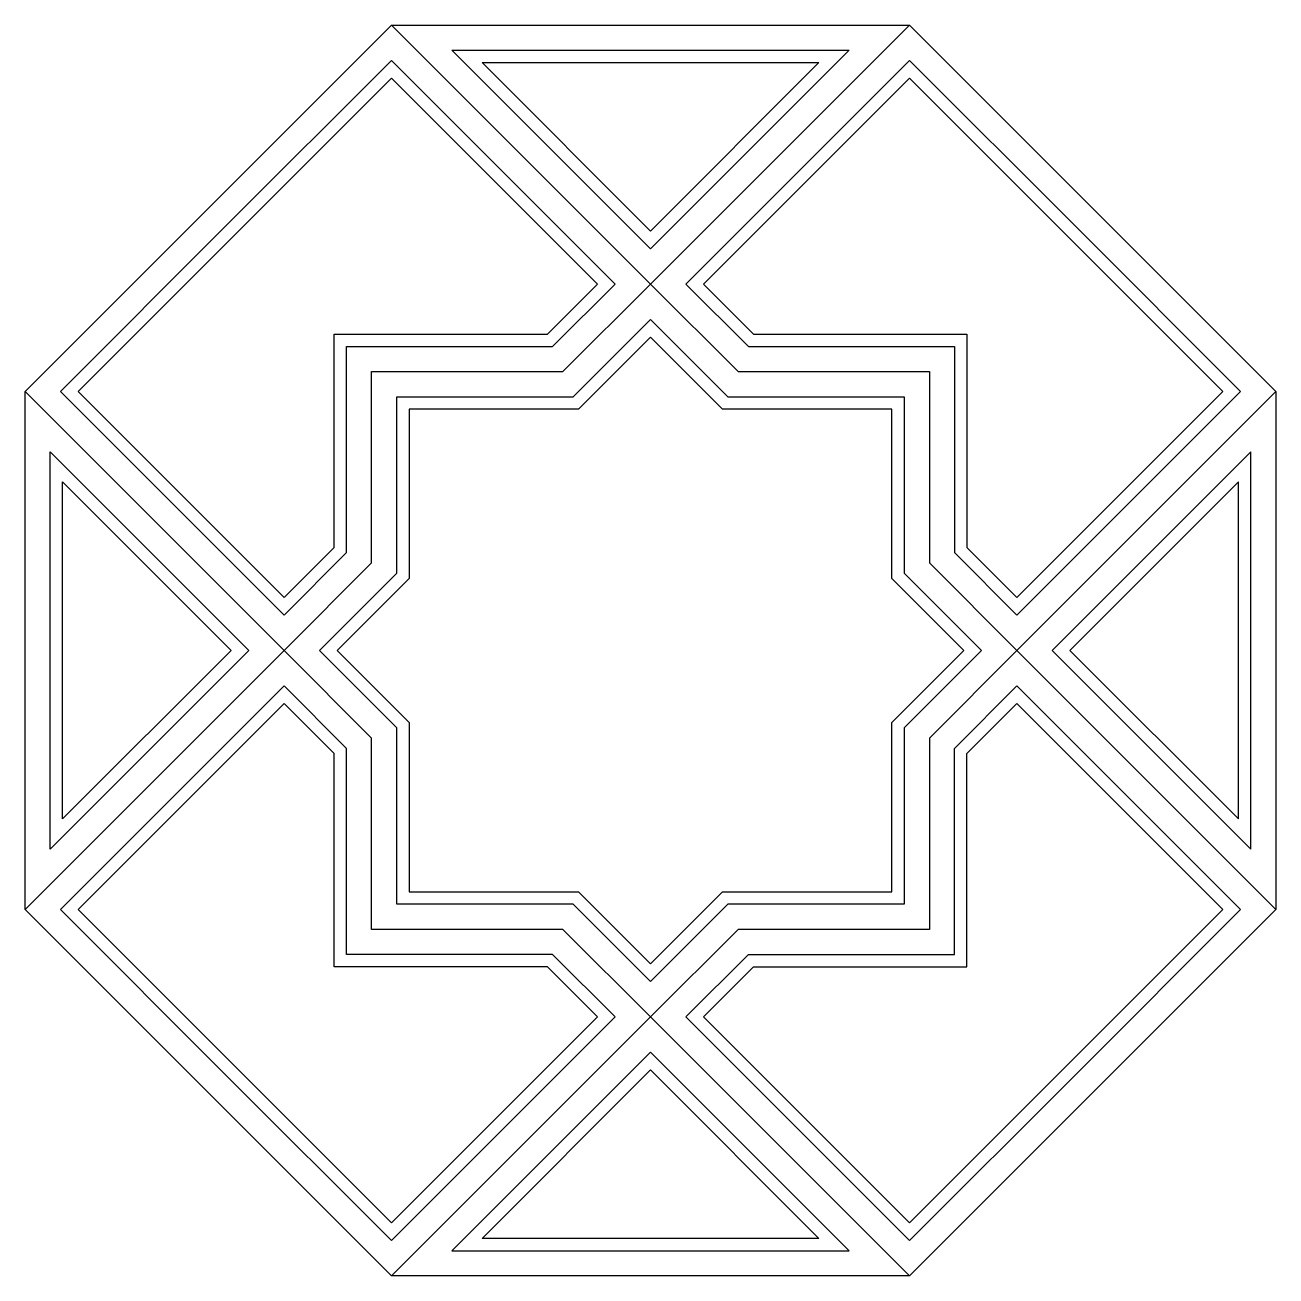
# Model space of a CAD drawing. Extents: x 555 to 3555, y 7032 to 10032.
import ezdxf

# ---------------------------------------------------------------- set-up
doc = ezdxf.new("R2010")
doc.units = 0
doc.header["$MEASUREMENT"] = 0
for name, color, linetype in [('3', 3, 'CONTINUOUS'), ('4', 4, 'CONTINUOUS'), ('7', 7, 'CONTINUOUS')]:
    doc.layers.add(name, color=color, linetype=linetype)

msp = doc.modelspace()

# ---------------------------------------------------------------- linework, layer by layer
at = {"layer": '3'}
for points in [[(2055, 9942.3), (2459, 9942.3), (2055, 9538.3), (1651, 9942.3)], [(1296.3, 9291), (1807.7, 9291), (1927.7, 9411), (1433.7, 9905), (1058, 9529.3), (682.3, 9153.6), (1176.3, 8659.6), (1296.3, 8779.6)], [(2813.7, 9291), (2813.7, 8779.6), (2933.7, 8659.6), (3427.7, 9153.6), (3052, 9529.3), (2676.3, 9905), (2182.3, 9411), (2302.3, 9291)], [(1882.3, 9111), (1476.3, 9111), (1476.3, 8705), (1303.6, 8532.3), (1476.3, 8359.6), (1476.3, 7953.6), (1882.3, 7953.6), (2055, 7780.9), (2227.7, 7953.6), (2633.7, 7953.6), (2633.7, 8359.6), (2806.4, 8532.3), (2633.7, 8705), (2633.7, 9111), (2227.7, 9111), (2055, 9283.7)], [(645, 8128.3), (645, 8532.3), (645, 8936.4), (1049, 8532.3)], [(3465, 8532.3), (3465, 8936.4), (3061, 8532.3), (3465, 8128.3)], [(1296.3, 7773.6), (1296.3, 8285), (1176.3, 8405), (682.3, 7911), (1058, 7535.3), (1433.7, 7159.6), (1927.7, 7653.6), (1807.7, 7773.6)], [(2813.7, 7773.6), (2813.7, 8285), (2933.7, 8405), (3427.7, 7911), (3052, 7535.3), (2676.3, 7159.6), (2182.3, 7653.6), (2302.3, 7773.6)], [(2055, 7526.4), (2459, 7122.3), (2055, 7122.3), (1651, 7122.3)]]:
    msp.add_lwpolyline(points, close=True, dxfattribs=at)
at = {"layer": '4'}
for q in [(1433.7, 7032.3), (2676.3, 7032.3)]:
    msp.add_line((2055, 7653.6), q, dxfattribs=at)
for points in [[(2676.3, 10032.3), (3555, 9153.6), (3555, 7911), (2676.3, 7032.3), (1433.7, 7032.3), (555, 7911), (555, 8532.3), (555, 9153.6), (1433.7, 10032.3)], [(2265, 9201), (2723.7, 9201), (2723.7, 8742.3), (2933.7, 8532.3), (2723.7, 8322.3), (2723.7, 7863.6), (2265, 7863.6), (2055, 7653.6), (1845, 7863.6), (1386.3, 7863.6), (1386.3, 8322.3), (1176.3, 8532.3), (1386.3, 8742.3), (1386.3, 9201), (1845, 9201), (2055, 9411)]]:
    msp.add_lwpolyline(points, close=True, dxfattribs=at)
for points in [[(2676.3, 10032.3), (2055, 9411), (1433.7, 10032.3)], [(555, 7911), (1176.3, 8532.3), (555, 9153.6)], [(3555, 7911), (2933.7, 8532.3), (3555, 9153.6)]]:
    msp.add_lwpolyline(points, dxfattribs=at)
at = {"layer": '7'}
for points in [[(1578.5, 9972.3), (2055, 9972.3), (2531.5, 9972.3), (2055, 9495.8)], [(1326.3, 9261), (1820.1, 9261), (1970.1, 9411), (1433.7, 9947.5), (1036.8, 9550.5), (639.9, 9153.6), (1176.3, 8617.2), (1326.3, 8767.2)], [(2783.7, 9261), (2783.7, 8767.2), (2933.7, 8617.2), (3470.1, 9153.6), (3073.2, 9550.5), (2676.3, 9947.5), (2139.9, 9411), (2289.9, 9261)], [(2240.1, 9141), (2663.7, 9141), (2663.7, 8717.5), (2848.8, 8532.3), (2663.7, 8347.2), (2663.7, 7923.6), (2240.1, 7923.6), (2055, 7738.5), (1869.9, 7923.6), (1446.3, 7923.6), (1446.3, 8347.2), (1261.2, 8532.3), (1446.3, 8717.5), (1446.3, 9141), (1869.9, 9141), (2055, 9326.1)], [(1091.5, 8532.3), (615, 8055.8), (615, 8532.3), (615, 9008.8)], [(3018.5, 8532.3), (3495, 8055.8), (3495, 8532.3), (3495, 9008.8)], [(1326.3, 7803.6), (1326.3, 8297.5), (1176.3, 8447.5), (639.9, 7911), (1036.8, 7514.1), (1433.7, 7117.2), (1970.1, 7653.6), (1820.1, 7803.6)], [(2783.7, 7803.6), (2783.7, 8297.5), (2933.7, 8447.5), (3470.1, 7911), (3073.2, 7514.1), (2676.3, 7117.2), (2139.9, 7653.6), (2289.9, 7803.6)], [(2055, 7092.3), (2531.5, 7092.3), (2055, 7568.8), (1578.5, 7092.3)]]:
    msp.add_lwpolyline(points, close=True, dxfattribs=at)

doc.saveas('drawing.dxf')
